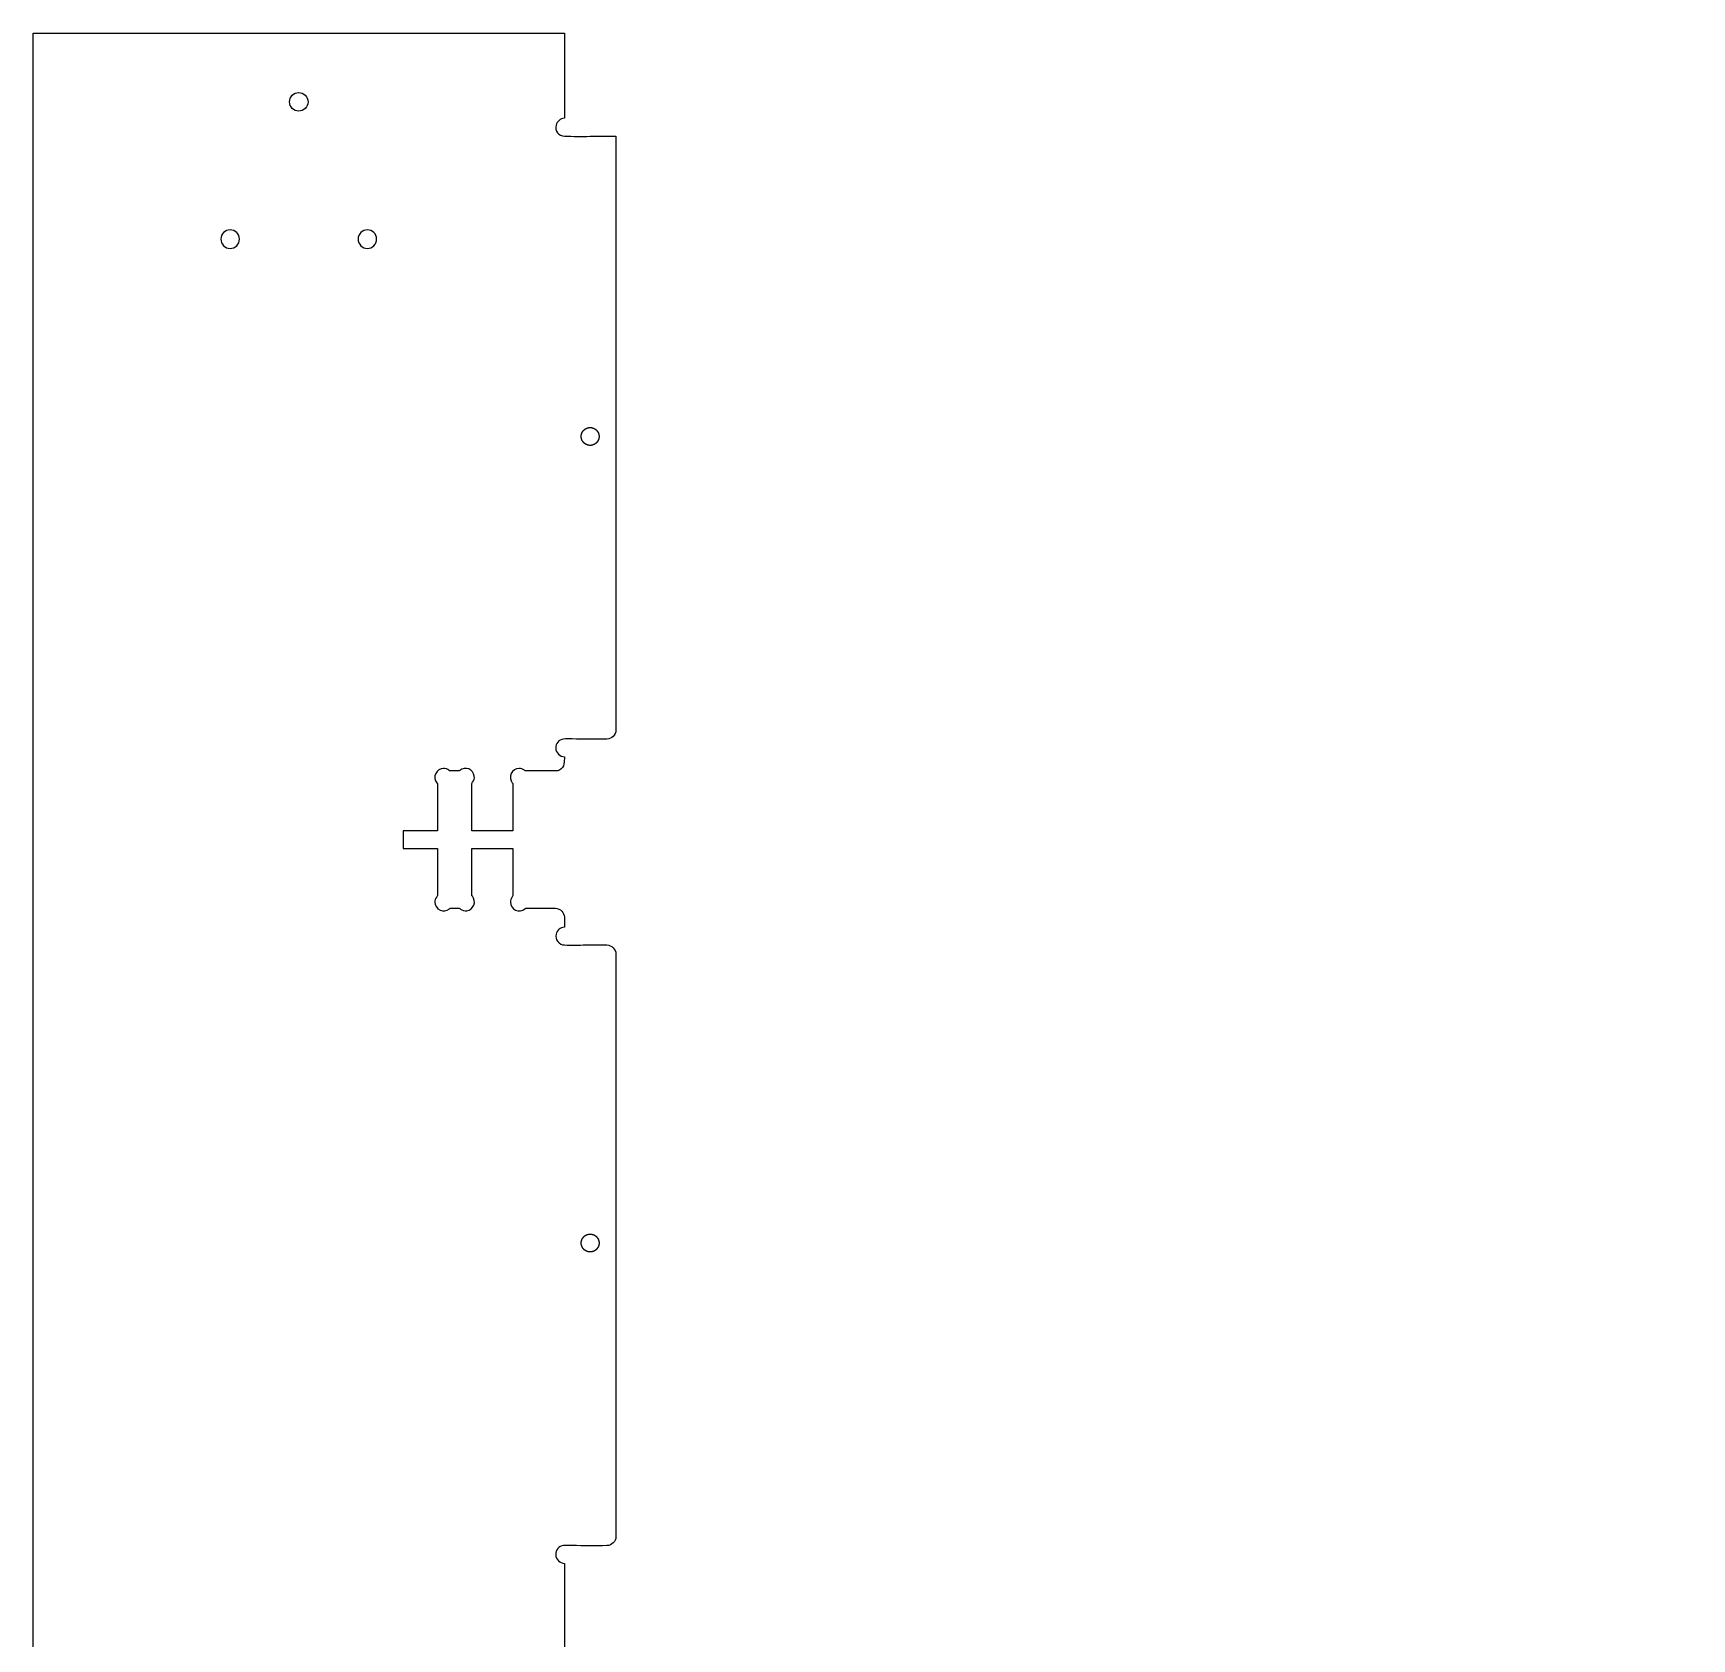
# Model space of a CAD drawing. Extents: x 1.2 to 94.4, y 0.6 to 47.4.
# Drawn here: x 1.22 to 25.39, y 24 to 47.39 of the extents above; entities that cross this region are included whole.
import ezdxf

# ---------------------------------------------------------------- set-up
doc = ezdxf.new("R2010")
doc.units = 0
doc.layers.add('CUTOUT', color=18, linetype='CONTINUOUS')
doc.layers.add('SCREW_LOCATION_MARKERS', color=1, linetype='CONTINUOUS')

msp = doc.modelspace()

# ---------------------------------------------------------------- linework, layer by layer
at = {"layer": 'CUTOUT'}
msp.add_lwpolyline([(1.219, 22.172), (1.219, 47.393), (8.961, 47.393), (8.961, 46.153, 0.333204), (8.839, 46.052, 0.475732), (8.961, 45.893, 0.00986), (9.336, 45.891, -0.003287), (9.712, 45.893, 0), (9.712, 45.143, -0.000001), (9.712, 44.393), (9.712, 37.24, -0.393071), (9.582, 37.11, -0.021193), (9.075, 37.113, 0.039099), (8.948, 37.11, 0.398099), (8.835, 36.977, 0.383736), (8.962, 36.85, -0.034204), (8.955, 36.749, -0.24922), (8.889, 36.658, -0.057457), (8.864, 36.649, -0.04807), (8.832, 36.645), (8.395, 36.645, -0.08601), (8.378, 36.655, 0.186349), (8.3, 36.683, 0.284949), (8.186, 36.607, 0.285005), (8.202, 36.471, 0.066648), (8.207, 36.466, -0.145329), (8.212, 36.461), (8.212, 35.775), (7.612, 35.775), (7.612, 36.461, -0.079592), (7.623, 36.481, 0.210465), (7.648, 36.571, 0.269976), (7.567, 36.674, 0.269963), (7.437, 36.654, 0.065723), (7.433, 36.649, -0.145462), (7.428, 36.645), (7.295, 36.645, -0.086011), (7.278, 36.655, 0.186349), (7.2, 36.683, 0.284949), (7.086, 36.607, 0.285005), (7.102, 36.471, 0.066648), (7.107, 36.466, -0.14533), (7.112, 36.461), (7.112, 35.775), (6.612, 35.775), (6.612, 35.515), (7.112, 35.515), (7.112, 34.829, -0.08601), (7.101, 34.811, 0.186349), (7.074, 34.734, 0.284949), (7.149, 34.619, 0.285005), (7.285, 34.636, 0.066648), (7.29, 34.641, -0.145329), (7.295, 34.645), (7.428, 34.645, -0.079593), (7.448, 34.633, 0.210465), (7.538, 34.608, 0.269976), (7.641, 34.69, 0.269963), (7.62, 34.819, 0.065724), (7.616, 34.824, -0.145463), (7.612, 34.829), (7.612, 35.515), (8.212, 35.515), (8.212, 34.829, -0.08601), (8.201, 34.811, 0.186349), (8.174, 34.734, 0.284949), (8.249, 34.619, 0.285005), (8.385, 34.636, 0.066648), (8.39, 34.641, -0.145329), (8.395, 34.645), (8.832, 34.645, -0.18948), (8.922, 34.605, -0.189547), (8.962, 34.515, -0.013732), (8.962, 34.443, 0.004577), (8.962, 34.37, 0.333204), (8.84, 34.268, 0.475731), (8.962, 34.11, 0.014406), (9.272, 34.111, -0.016927), (9.582, 34.11, -0.189483), (9.672, 34.071, -0.189475), (9.712, 33.98), (9.712, 25.49, -0.190358), (9.673, 25.4, -0.190359), (9.582, 25.36, -0.019669), (9.075, 25.363, 0.03842), (8.948, 25.36, 0.398099), (8.835, 25.227, 0.383736), (8.962, 25.1), (8.962, 22.62, 0.333204)], format="xyb", dxfattribs=at)
for points in [[(5.225, 46.393, -0.414214), (5.09, 46.258, -0.414214), (4.955, 46.393, -0.414214), (5.09, 46.528, -0.414214)], [(4.225, 44.393, 0.414214), (4.09, 44.528, 0.414214), (3.955, 44.393, 0.414214), (4.09, 44.258, 0.414214)], [(6.225, 44.393, 0.414214), (6.09, 44.528, 0.414214), (5.955, 44.393, 0.414214), (6.09, 44.258, 0.414214)]]:
    msp.add_lwpolyline(points, format="xyb", close=True, dxfattribs=at)
at = {"layer": 'SCREW_LOCATION_MARKERS'}
for points in [[(9.336, 41.648), (9.338, 41.648), (9.339, 41.648), (9.341, 41.648), (9.342, 41.648), (9.344, 41.648), (9.345, 41.648), (9.347, 41.648), (9.348, 41.648), (9.35, 41.648), (9.351, 41.648), (9.353, 41.647), (9.354, 41.647), (9.356, 41.647), (9.357, 41.647), (9.359, 41.647), (9.36, 41.646), (9.362, 41.646), (9.363, 41.646), (9.365, 41.645), (9.366, 41.645), (9.368, 41.645), (9.369, 41.644), (9.371, 41.644), (9.372, 41.643), (9.374, 41.643), (9.375, 41.642), (9.377, 41.642), (9.378, 41.641), (9.38, 41.641), (9.381, 41.64), (9.383, 41.64), (9.384, 41.639), (9.386, 41.639), (9.387, 41.638), (9.389, 41.637), (9.39, 41.637), (9.392, 41.636), (9.393, 41.636), (9.393, 41.635), (9.394, 41.635), (9.395, 41.635), (9.395, 41.634), (9.396, 41.634), (9.397, 41.634), (9.398, 41.633), (9.398, 41.633), (9.399, 41.632), (9.4, 41.632), (9.401, 41.632), (9.401, 41.631), (9.402, 41.631), (9.403, 41.63), (9.403, 41.63), (9.404, 41.629), (9.405, 41.629), (9.406, 41.629), (9.406, 41.628), (9.407, 41.628), (9.408, 41.627), (9.408, 41.627), (9.409, 41.626), (9.41, 41.626), (9.41, 41.625), (9.411, 41.625), (9.412, 41.624), (9.412, 41.624), (9.413, 41.623), (9.414, 41.623), (9.414, 41.622), (9.415, 41.622), (9.416, 41.621), (9.416, 41.621), (9.417, 41.62), (9.418, 41.62), (9.418, 41.619), (9.419, 41.619), (9.42, 41.618), (9.42, 41.618), (9.421, 41.617), (9.422, 41.617), (9.422, 41.616), (9.423, 41.616), (9.424, 41.615), (9.424, 41.614), (9.425, 41.614), (9.425, 41.613), (9.426, 41.613), (9.427, 41.612), (9.427, 41.612), (9.428, 41.611), (9.428, 41.61), (9.429, 41.61), (9.43, 41.609), (9.43, 41.609), (9.431, 41.608), (9.431, 41.607), (9.432, 41.607), (9.432, 41.606), (9.433, 41.605), (9.434, 41.605), (9.434, 41.604), (9.435, 41.604), (9.435, 41.603), (9.436, 41.602), (9.436, 41.602), (9.437, 41.601), (9.437, 41.6), (9.438, 41.6), (9.438, 41.599), (9.439, 41.598), (9.44, 41.598), (9.44, 41.597), (9.441, 41.596), (9.441, 41.596), (9.442, 41.595), (9.442, 41.594), (9.442, 41.594), (9.443, 41.593), (9.443, 41.592), (9.444, 41.592), (9.444, 41.591), (9.445, 41.59), (9.445, 41.59), (9.446, 41.589), (9.446, 41.588), (9.447, 41.587), (9.447, 41.587), (9.448, 41.586), (9.448, 41.585), (9.448, 41.585), (9.449, 41.584), (9.449, 41.583), (9.45, 41.582), (9.45, 41.582), (9.45, 41.581), (9.451, 41.58), (9.451, 41.58), (9.452, 41.579), (9.452, 41.578), (9.452, 41.577), (9.453, 41.577), (9.453, 41.576), (9.453, 41.575), (9.454, 41.574), (9.454, 41.574), (9.455, 41.572), (9.455, 41.571), (9.456, 41.569), (9.457, 41.568), (9.457, 41.566), (9.458, 41.565), (9.459, 41.563), (9.459, 41.562), (9.46, 41.56), (9.46, 41.559), (9.461, 41.557), (9.461, 41.556), (9.461, 41.554), (9.462, 41.553), (9.462, 41.551), (9.463, 41.55), (9.463, 41.548), (9.463, 41.547), (9.464, 41.545), (9.464, 41.544), (9.464, 41.542), (9.465, 41.541), (9.465, 41.539), (9.465, 41.538), (9.465, 41.536), (9.465, 41.535), (9.466, 41.533), (9.466, 41.532), (9.466, 41.53), (9.466, 41.529), (9.466, 41.527), (9.466, 41.526), (9.466, 41.524), (9.466, 41.523), (9.466, 41.521), (9.466, 41.52), (9.466, 41.518), (9.466, 41.517), (9.466, 41.516), (9.466, 41.514), (9.466, 41.513), (9.466, 41.511), (9.466, 41.51), (9.466, 41.508), (9.466, 41.507), (9.466, 41.505), (9.466, 41.504), (9.465, 41.502), (9.465, 41.501), (9.465, 41.499), (9.465, 41.498), (9.465, 41.496), (9.464, 41.495), (9.464, 41.493), (9.464, 41.492), (9.463, 41.49), (9.463, 41.489), (9.463, 41.487), (9.462, 41.486), (9.462, 41.484), (9.461, 41.483), (9.461, 41.481), (9.461, 41.48), (9.46, 41.478), (9.46, 41.477), (9.459, 41.475), (9.459, 41.474), (9.458, 41.472), (9.457, 41.471), (9.457, 41.469), (9.456, 41.468), (9.455, 41.466), (9.455, 41.465), (9.454, 41.463), (9.454, 41.462), (9.453, 41.462), (9.453, 41.461), (9.453, 41.46), (9.452, 41.459), (9.452, 41.459), (9.452, 41.458), (9.451, 41.457), (9.451, 41.457), (9.45, 41.456), (9.45, 41.455), (9.45, 41.454), (9.449, 41.454), (9.449, 41.453), (9.448, 41.452), (9.448, 41.451), (9.448, 41.451), (9.447, 41.45), (9.447, 41.449), (9.446, 41.449), (9.446, 41.448), (9.445, 41.447), (9.445, 41.447), (9.444, 41.446), (9.444, 41.445), (9.443, 41.445), (9.443, 41.444), (9.442, 41.443), (9.442, 41.442), (9.442, 41.442), (9.441, 41.441), (9.441, 41.44), (9.44, 41.44), (9.44, 41.439), (9.439, 41.438), (9.438, 41.438), (9.438, 41.437), (9.437, 41.436), (9.437, 41.436), (9.436, 41.435), (9.436, 41.435), (9.435, 41.434), (9.435, 41.433), (9.434, 41.433), (9.434, 41.432), (9.433, 41.431), (9.432, 41.431), (9.432, 41.43), (9.431, 41.43), (9.431, 41.429), (9.43, 41.428), (9.43, 41.428), (9.429, 41.427), (9.428, 41.426), (9.428, 41.426), (9.427, 41.425), (9.427, 41.425), (9.426, 41.424), (9.425, 41.424), (9.425, 41.423), (9.424, 41.422), (9.424, 41.422), (9.423, 41.421), (9.422, 41.421), (9.422, 41.42), (9.421, 41.42), (9.42, 41.419), (9.42, 41.419), (9.419, 41.418), (9.418, 41.417), (9.418, 41.417), (9.417, 41.416), (9.416, 41.416), (9.416, 41.415), (9.415, 41.415), (9.414, 41.414), (9.414, 41.414), (9.413, 41.413), (9.412, 41.413), (9.412, 41.412), (9.411, 41.412), (9.41, 41.411), (9.41, 41.411), (9.409, 41.411), (9.408, 41.41), (9.408, 41.41), (9.407, 41.409), (9.406, 41.409), (9.406, 41.408), (9.405, 41.408), (9.404, 41.407), (9.403, 41.407), (9.403, 41.407), (9.402, 41.406), (9.401, 41.406), (9.401, 41.405), (9.4, 41.405), (9.399, 41.404), (9.398, 41.404), (9.398, 41.404), (9.397, 41.403), (9.396, 41.403), (9.395, 41.403), (9.395, 41.402), (9.394, 41.402), (9.393, 41.401), (9.393, 41.401), (9.392, 41.401), (9.39, 41.4), (9.389, 41.399), (9.387, 41.399), (9.386, 41.398), (9.384, 41.398), (9.383, 41.397), (9.381, 41.396), (9.38, 41.396), (9.378, 41.395), (9.377, 41.395), (9.375, 41.394), (9.374, 41.394), (9.372, 41.393), (9.371, 41.393), (9.369, 41.393), (9.368, 41.392), (9.366, 41.392), (9.365, 41.392), (9.363, 41.391), (9.362, 41.391), (9.36, 41.391), (9.359, 41.39), (9.357, 41.39), (9.356, 41.39), (9.354, 41.39), (9.353, 41.389), (9.351, 41.389), (9.35, 41.389), (9.348, 41.389), (9.347, 41.389), (9.345, 41.389), (9.344, 41.389), (9.342, 41.389), (9.341, 41.388), (9.339, 41.388), (9.338, 41.388), (9.336, 41.388), (9.335, 41.388), (9.334, 41.388), (9.332, 41.388), (9.331, 41.389), (9.329, 41.389), (9.328, 41.389), (9.326, 41.389), (9.325, 41.389), (9.323, 41.389), (9.322, 41.389), (9.32, 41.389), (9.319, 41.39), (9.317, 41.39), (9.316, 41.39), (9.314, 41.39), (9.313, 41.391), (9.311, 41.391), (9.31, 41.391), (9.308, 41.392), (9.307, 41.392), (9.305, 41.392), (9.304, 41.393), (9.302, 41.393), (9.301, 41.393), (9.299, 41.394), (9.298, 41.394), (9.296, 41.395), (9.295, 41.395), (9.293, 41.396), (9.292, 41.396), (9.29, 41.397), (9.289, 41.398), (9.287, 41.398), (9.286, 41.399), (9.284, 41.399), (9.283, 41.4), (9.281, 41.401), (9.28, 41.401), (9.28, 41.401), (9.279, 41.402), (9.278, 41.402), (9.278, 41.403), (9.277, 41.403), (9.276, 41.403), (9.275, 41.404), (9.275, 41.404), (9.274, 41.404), (9.273, 41.405), (9.272, 41.405), (9.272, 41.406), (9.271, 41.406), (9.27, 41.407), (9.27, 41.407), (9.269, 41.407), (9.268, 41.408), (9.267, 41.408), (9.267, 41.409), (9.266, 41.409), (9.265, 41.41), (9.265, 41.41), (9.264, 41.411), (9.263, 41.411), (9.263, 41.411), (9.262, 41.412), (9.261, 41.412), (9.261, 41.413), (9.26, 41.413), (9.259, 41.414), (9.259, 41.414), (9.258, 41.415), (9.257, 41.415), (9.257, 41.416), (9.256, 41.416), (9.255, 41.417), (9.255, 41.417), (9.254, 41.418), (9.253, 41.419), (9.253, 41.419), (9.252, 41.42), (9.251, 41.42), (9.251, 41.421), (9.25, 41.421), (9.249, 41.422), (9.249, 41.422), (9.248, 41.423), (9.248, 41.424), (9.247, 41.424), (9.246, 41.425), (9.246, 41.425), (9.245, 41.426), (9.245, 41.426), (9.244, 41.427), (9.243, 41.428), (9.243, 41.428), (9.242, 41.429), (9.242, 41.43), (9.241, 41.43), (9.241, 41.431), (9.24, 41.431), (9.239, 41.432), (9.239, 41.433), (9.238, 41.433), (9.238, 41.434), (9.237, 41.435), (9.237, 41.435), (9.236, 41.436), (9.236, 41.436), (9.235, 41.437), (9.235, 41.438), (9.234, 41.438), (9.233, 41.439), (9.233, 41.44), (9.232, 41.44), (9.232, 41.441), (9.231, 41.442), (9.231, 41.442), (9.231, 41.443), (9.23, 41.444), (9.23, 41.445), (9.229, 41.445), (9.229, 41.446), (9.228, 41.447), (9.228, 41.447), (9.227, 41.448), (9.227, 41.449), (9.226, 41.449), (9.226, 41.45), (9.225, 41.451), (9.225, 41.451), (9.225, 41.452), (9.224, 41.453), (9.224, 41.454), (9.223, 41.454), (9.223, 41.455), (9.223, 41.456), (9.222, 41.457), (9.222, 41.457), (9.221, 41.458), (9.221, 41.459), (9.221, 41.459), (9.22, 41.46), (9.22, 41.461), (9.22, 41.462), (9.219, 41.462), (9.219, 41.463), (9.218, 41.465), (9.217, 41.466), (9.217, 41.468), (9.216, 41.469), (9.216, 41.471), (9.215, 41.472), (9.214, 41.474), (9.214, 41.475), (9.213, 41.477), (9.213, 41.478), (9.212, 41.48), (9.212, 41.481), (9.212, 41.483), (9.211, 41.484), (9.211, 41.486), (9.21, 41.487), (9.21, 41.489), (9.21, 41.49), (9.209, 41.492), (9.209, 41.493), (9.209, 41.495), (9.208, 41.496), (9.208, 41.498), (9.208, 41.499), (9.208, 41.501), (9.208, 41.502), (9.207, 41.504), (9.207, 41.505), (9.207, 41.507), (9.207, 41.508), (9.207, 41.51), (9.207, 41.511), (9.207, 41.513), (9.207, 41.514), (9.207, 41.516), (9.206, 41.517), (9.206, 41.518), (9.206, 41.52), (9.207, 41.521), (9.207, 41.523), (9.207, 41.524), (9.207, 41.526), (9.207, 41.527), (9.207, 41.529), (9.207, 41.53), (9.207, 41.532), (9.207, 41.533), (9.208, 41.535), (9.208, 41.536), (9.208, 41.538), (9.208, 41.539), (9.208, 41.541), (9.209, 41.542), (9.209, 41.544), (9.209, 41.545), (9.21, 41.547), (9.21, 41.548), (9.21, 41.55), (9.211, 41.551), (9.211, 41.553), (9.212, 41.554), (9.212, 41.556), (9.212, 41.557), (9.213, 41.559), (9.213, 41.56), (9.214, 41.562), (9.214, 41.563), (9.215, 41.565), (9.216, 41.566), (9.216, 41.568), (9.217, 41.569), (9.217, 41.571), (9.218, 41.572), (9.219, 41.574), (9.219, 41.574), (9.22, 41.575), (9.22, 41.576), (9.22, 41.577), (9.221, 41.577), (9.221, 41.578), (9.221, 41.579), (9.222, 41.58), (9.222, 41.58), (9.223, 41.581), (9.223, 41.582), (9.223, 41.582), (9.224, 41.583), (9.224, 41.584), (9.225, 41.585), (9.225, 41.585), (9.225, 41.586), (9.226, 41.587), (9.226, 41.587), (9.227, 41.588), (9.227, 41.589), (9.228, 41.59), (9.228, 41.59), (9.229, 41.591), (9.229, 41.592), (9.23, 41.592), (9.23, 41.593), (9.231, 41.594), (9.231, 41.594), (9.231, 41.595), (9.232, 41.596), (9.232, 41.596), (9.233, 41.597), (9.233, 41.598), (9.234, 41.598), (9.235, 41.599), (9.235, 41.6), (9.236, 41.6), (9.236, 41.601), (9.237, 41.602), (9.237, 41.602), (9.238, 41.603), (9.238, 41.604), (9.239, 41.604), (9.239, 41.605), (9.24, 41.605), (9.241, 41.606), (9.241, 41.607), (9.242, 41.607), (9.242, 41.608), (9.243, 41.609), (9.243, 41.609), (9.244, 41.61), (9.245, 41.61), (9.245, 41.611), (9.246, 41.612), (9.246, 41.612), (9.247, 41.613), (9.248, 41.613), (9.248, 41.614), (9.249, 41.614), (9.249, 41.615), (9.25, 41.616), (9.251, 41.616), (9.251, 41.617), (9.252, 41.617), (9.253, 41.618), (9.253, 41.618), (9.254, 41.619), (9.255, 41.619), (9.255, 41.62), (9.256, 41.62), (9.257, 41.621), (9.257, 41.621), (9.258, 41.622), (9.259, 41.622), (9.259, 41.623), (9.26, 41.623), (9.261, 41.624), (9.261, 41.624), (9.262, 41.625), (9.263, 41.625), (9.263, 41.626), (9.264, 41.626), (9.265, 41.627), (9.265, 41.627), (9.266, 41.628), (9.267, 41.628), (9.267, 41.629), (9.268, 41.629), (9.269, 41.629), (9.27, 41.63), (9.27, 41.63), (9.271, 41.631), (9.272, 41.631), (9.272, 41.632), (9.273, 41.632), (9.274, 41.632), (9.275, 41.633), (9.275, 41.633), (9.276, 41.634), (9.277, 41.634), (9.278, 41.634), (9.278, 41.635), (9.279, 41.635), (9.28, 41.635), (9.28, 41.636), (9.281, 41.636), (9.283, 41.637), (9.284, 41.637), (9.286, 41.638), (9.287, 41.639), (9.289, 41.639), (9.29, 41.64), (9.292, 41.64), (9.293, 41.641), (9.295, 41.641), (9.296, 41.642), (9.298, 41.642), (9.299, 41.643), (9.301, 41.643), (9.302, 41.644), (9.304, 41.644), (9.305, 41.645), (9.307, 41.645), (9.308, 41.645), (9.31, 41.646), (9.311, 41.646), (9.313, 41.646), (9.314, 41.647), (9.316, 41.647), (9.317, 41.647), (9.319, 41.647), (9.32, 41.647), (9.322, 41.648), (9.323, 41.648), (9.325, 41.648), (9.326, 41.648), (9.328, 41.648), (9.329, 41.648), (9.331, 41.648), (9.332, 41.648), (9.334, 41.648), (9.335, 41.648)], [(9.337, 29.898), (9.338, 29.898), (9.34, 29.898), (9.341, 29.898), (9.343, 29.898), (9.344, 29.898), (9.346, 29.898), (9.347, 29.898), (9.349, 29.898), (9.35, 29.898), (9.351, 29.897), (9.353, 29.897), (9.354, 29.897), (9.356, 29.897), (9.357, 29.897), (9.359, 29.896), (9.36, 29.896), (9.362, 29.896), (9.363, 29.895), (9.365, 29.895), (9.367, 29.895), (9.368, 29.894), (9.37, 29.894), (9.371, 29.894), (9.373, 29.893), (9.374, 29.893), (9.376, 29.892), (9.377, 29.892), (9.379, 29.891), (9.38, 29.891), (9.382, 29.89), (9.383, 29.89), (9.385, 29.889), (9.386, 29.888), (9.388, 29.888), (9.389, 29.887), (9.391, 29.887), (9.392, 29.886), (9.393, 29.886), (9.394, 29.885), (9.394, 29.885), (9.395, 29.884), (9.396, 29.884), (9.397, 29.884), (9.397, 29.883), (9.398, 29.883), (9.399, 29.883), (9.399, 29.882), (9.4, 29.882), (9.401, 29.881), (9.402, 29.881), (9.402, 29.881), (9.403, 29.88), (9.404, 29.88), (9.404, 29.879), (9.405, 29.879), (9.406, 29.878), (9.407, 29.878), (9.407, 29.877), (9.408, 29.877), (9.409, 29.877), (9.409, 29.876), (9.41, 29.876), (9.411, 29.875), (9.411, 29.875), (9.412, 29.874), (9.413, 29.874), (9.413, 29.873), (9.414, 29.873), (9.415, 29.872), (9.415, 29.872), (9.416, 29.871), (9.417, 29.871), (9.417, 29.87), (9.418, 29.87), (9.419, 29.869), (9.419, 29.869), (9.42, 29.868), (9.421, 29.868), (9.421, 29.867), (9.422, 29.866), (9.423, 29.866), (9.423, 29.865), (9.424, 29.865), (9.424, 29.864), (9.425, 29.864), (9.426, 29.863), (9.426, 29.863), (9.427, 29.862), (9.428, 29.861), (9.428, 29.861), (9.429, 29.86), (9.429, 29.86), (9.43, 29.859), (9.431, 29.858), (9.431, 29.858), (9.432, 29.857), (9.432, 29.857), (9.433, 29.856), (9.433, 29.855), (9.434, 29.855), (9.434, 29.854), (9.435, 29.853), (9.436, 29.853), (9.436, 29.852), (9.437, 29.851), (9.437, 29.851), (9.438, 29.85), (9.438, 29.85), (9.439, 29.849), (9.439, 29.848), (9.44, 29.848), (9.44, 29.847), (9.441, 29.846), (9.441, 29.846), (9.442, 29.845), (9.442, 29.844), (9.443, 29.844), (9.443, 29.843), (9.444, 29.842), (9.444, 29.841), (9.445, 29.841), (9.445, 29.84), (9.446, 29.839), (9.446, 29.839), (9.447, 29.838), (9.447, 29.837), (9.447, 29.837), (9.448, 29.836), (9.448, 29.835), (9.449, 29.834), (9.449, 29.834), (9.45, 29.833), (9.45, 29.832), (9.45, 29.832), (9.451, 29.831), (9.451, 29.83), (9.452, 29.829), (9.452, 29.829), (9.452, 29.828), (9.453, 29.827), (9.453, 29.826), (9.453, 29.826), (9.454, 29.825), (9.454, 29.824), (9.454, 29.824), (9.455, 29.822), (9.456, 29.821), (9.456, 29.819), (9.457, 29.818), (9.458, 29.816), (9.458, 29.815), (9.459, 29.813), (9.459, 29.812), (9.46, 29.81), (9.46, 29.809), (9.461, 29.807), (9.461, 29.806), (9.462, 29.804), (9.462, 29.802), (9.463, 29.801), (9.463, 29.799), (9.463, 29.798), (9.464, 29.796), (9.464, 29.795), (9.464, 29.793), (9.465, 29.792), (9.465, 29.79), (9.465, 29.789), (9.465, 29.787), (9.466, 29.786), (9.466, 29.784), (9.466, 29.783), (9.466, 29.781), (9.466, 29.78), (9.466, 29.778), (9.467, 29.777), (9.467, 29.775), (9.467, 29.774), (9.467, 29.773), (9.467, 29.771), (9.467, 29.77), (9.467, 29.768), (9.467, 29.767), (9.467, 29.765), (9.467, 29.764), (9.467, 29.762), (9.467, 29.761), (9.467, 29.76), (9.466, 29.758), (9.466, 29.757), (9.466, 29.755), (9.466, 29.754), (9.466, 29.752), (9.466, 29.751), (9.465, 29.749), (9.465, 29.748), (9.465, 29.746), (9.465, 29.745), (9.464, 29.743), (9.464, 29.742), (9.464, 29.74), (9.463, 29.739), (9.463, 29.737), (9.463, 29.735), (9.462, 29.734), (9.462, 29.732), (9.461, 29.731), (9.461, 29.729), (9.46, 29.728), (9.46, 29.726), (9.459, 29.725), (9.459, 29.723), (9.458, 29.722), (9.458, 29.72), (9.457, 29.719), (9.456, 29.717), (9.456, 29.716), (9.455, 29.714), (9.454, 29.713), (9.454, 29.712), (9.454, 29.711), (9.453, 29.711), (9.453, 29.71), (9.453, 29.709), (9.452, 29.709), (9.452, 29.708), (9.452, 29.707), (9.451, 29.706), (9.451, 29.706), (9.45, 29.705), (9.45, 29.704), (9.45, 29.703), (9.449, 29.703), (9.449, 29.702), (9.448, 29.701), (9.448, 29.701), (9.447, 29.7), (9.447, 29.699), (9.447, 29.698), (9.446, 29.698), (9.446, 29.697), (9.445, 29.696), (9.445, 29.696), (9.444, 29.695), (9.444, 29.694), (9.443, 29.694), (9.443, 29.693), (9.442, 29.692), (9.442, 29.692), (9.441, 29.691), (9.441, 29.69), (9.44, 29.69), (9.44, 29.689), (9.439, 29.688), (9.439, 29.688), (9.438, 29.687), (9.438, 29.686), (9.437, 29.686), (9.437, 29.685), (9.436, 29.684), (9.436, 29.684), (9.435, 29.683), (9.434, 29.682), (9.434, 29.682), (9.433, 29.681), (9.433, 29.681), (9.432, 29.68), (9.432, 29.679), (9.431, 29.679), (9.431, 29.678), (9.43, 29.678), (9.429, 29.677), (9.429, 29.676), (9.428, 29.676), (9.428, 29.675), (9.427, 29.675), (9.426, 29.674), (9.426, 29.673), (9.425, 29.673), (9.424, 29.672), (9.424, 29.672), (9.423, 29.671), (9.423, 29.671), (9.422, 29.67), (9.421, 29.669), (9.421, 29.669), (9.42, 29.668), (9.419, 29.668), (9.419, 29.667), (9.418, 29.667), (9.417, 29.666), (9.417, 29.666), (9.416, 29.665), (9.415, 29.665), (9.415, 29.664), (9.414, 29.664), (9.413, 29.663), (9.413, 29.663), (9.412, 29.662), (9.411, 29.662), (9.411, 29.661), (9.41, 29.661), (9.409, 29.66), (9.409, 29.66), (9.408, 29.659), (9.407, 29.659), (9.407, 29.659), (9.406, 29.658), (9.405, 29.658), (9.404, 29.657), (9.404, 29.657), (9.403, 29.656), (9.402, 29.656), (9.402, 29.656), (9.401, 29.655), (9.4, 29.655), (9.399, 29.654), (9.399, 29.654), (9.398, 29.654), (9.397, 29.653), (9.397, 29.653), (9.396, 29.652), (9.395, 29.652), (9.394, 29.652), (9.394, 29.651), (9.393, 29.651), (9.392, 29.651), (9.391, 29.65), (9.389, 29.649), (9.388, 29.649), (9.386, 29.648), (9.385, 29.647), (9.383, 29.647), (9.382, 29.646), (9.38, 29.646), (9.379, 29.645), (9.377, 29.645), (9.376, 29.644), (9.374, 29.644), (9.373, 29.643), (9.371, 29.643), (9.37, 29.642), (9.368, 29.642), (9.367, 29.642), (9.365, 29.641), (9.363, 29.641), (9.362, 29.641), (9.36, 29.64), (9.359, 29.64), (9.357, 29.64), (9.356, 29.64), (9.354, 29.639), (9.353, 29.639), (9.351, 29.639), (9.35, 29.639), (9.349, 29.639), (9.347, 29.639), (9.346, 29.639), (9.344, 29.638), (9.343, 29.638), (9.341, 29.638), (9.34, 29.638), (9.338, 29.638), (9.337, 29.638), (9.335, 29.638), (9.334, 29.638), (9.332, 29.638), (9.331, 29.638), (9.33, 29.638), (9.328, 29.639), (9.327, 29.639), (9.325, 29.639), (9.324, 29.639), (9.322, 29.639), (9.321, 29.639), (9.319, 29.639), (9.318, 29.64), (9.316, 29.64), (9.315, 29.64), (9.313, 29.64), (9.312, 29.641), (9.31, 29.641), (9.309, 29.641), (9.307, 29.642), (9.306, 29.642), (9.304, 29.642), (9.303, 29.643), (9.301, 29.643), (9.3, 29.644), (9.298, 29.644), (9.297, 29.645), (9.295, 29.645), (9.293, 29.646), (9.292, 29.646), (9.29, 29.647), (9.289, 29.647), (9.287, 29.648), (9.286, 29.649), (9.284, 29.649), (9.283, 29.65), (9.282, 29.651), (9.281, 29.651), (9.28, 29.651), (9.279, 29.652), (9.279, 29.652), (9.278, 29.652), (9.277, 29.653), (9.276, 29.653), (9.276, 29.654), (9.275, 29.654), (9.274, 29.654), (9.273, 29.655), (9.273, 29.655), (9.272, 29.656), (9.271, 29.656), (9.271, 29.656), (9.27, 29.657), (9.269, 29.657), (9.268, 29.658), (9.268, 29.658), (9.267, 29.659), (9.266, 29.659), (9.266, 29.659), (9.265, 29.66), (9.264, 29.66), (9.264, 29.661), (9.263, 29.661), (9.262, 29.662), (9.262, 29.662), (9.261, 29.663), (9.26, 29.663), (9.26, 29.664), (9.259, 29.664), (9.258, 29.665), (9.258, 29.665), (9.257, 29.666), (9.256, 29.666), (9.256, 29.667), (9.255, 29.667), (9.254, 29.668), (9.254, 29.668), (9.253, 29.669), (9.252, 29.669), (9.252, 29.67), (9.251, 29.671), (9.25, 29.671), (9.25, 29.672), (9.249, 29.672), (9.249, 29.673), (9.248, 29.673), (9.247, 29.674), (9.247, 29.675), (9.246, 29.675), (9.245, 29.676), (9.245, 29.676), (9.244, 29.677), (9.244, 29.678), (9.243, 29.678), (9.243, 29.679), (9.242, 29.679), (9.241, 29.68), (9.241, 29.681), (9.24, 29.681), (9.24, 29.682), (9.239, 29.682), (9.239, 29.683), (9.238, 29.684), (9.238, 29.684), (9.237, 29.685), (9.236, 29.686), (9.236, 29.686), (9.235, 29.687), (9.235, 29.688), (9.234, 29.688), (9.234, 29.689), (9.233, 29.69), (9.233, 29.69), (9.232, 29.691), (9.232, 29.692), (9.231, 29.692), (9.231, 29.693), (9.23, 29.694), (9.23, 29.694), (9.229, 29.695), (9.229, 29.696), (9.228, 29.696), (9.228, 29.697), (9.228, 29.698), (9.227, 29.698), (9.227, 29.699), (9.226, 29.7), (9.226, 29.701), (9.225, 29.701), (9.225, 29.702), (9.225, 29.703), (9.224, 29.703), (9.224, 29.704), (9.223, 29.705), (9.223, 29.706), (9.222, 29.706), (9.222, 29.707), (9.222, 29.708), (9.221, 29.709), (9.221, 29.709), (9.221, 29.71), (9.22, 29.711), (9.22, 29.711), (9.22, 29.712), (9.219, 29.713), (9.218, 29.714), (9.218, 29.716), (9.217, 29.717), (9.217, 29.719), (9.216, 29.72), (9.215, 29.722), (9.215, 29.723), (9.214, 29.725), (9.214, 29.726), (9.213, 29.728), (9.213, 29.729), (9.212, 29.731), (9.212, 29.732), (9.211, 29.734), (9.211, 29.735), (9.211, 29.737), (9.21, 29.739), (9.21, 29.74), (9.21, 29.742), (9.209, 29.743), (9.209, 29.745), (9.209, 29.746), (9.208, 29.748), (9.208, 29.749), (9.208, 29.751), (9.208, 29.752), (9.208, 29.754), (9.207, 29.755), (9.207, 29.757), (9.207, 29.758), (9.207, 29.76), (9.207, 29.761), (9.207, 29.762), (9.207, 29.764), (9.207, 29.765), (9.207, 29.767), (9.207, 29.768), (9.207, 29.77), (9.207, 29.771), (9.207, 29.773), (9.207, 29.774), (9.207, 29.775), (9.207, 29.777), (9.207, 29.778), (9.207, 29.78), (9.207, 29.781), (9.208, 29.783), (9.208, 29.784), (9.208, 29.786), (9.208, 29.787), (9.208, 29.789), (9.209, 29.79), (9.209, 29.792), (9.209, 29.793), (9.21, 29.795), (9.21, 29.796), (9.21, 29.798), (9.211, 29.799), (9.211, 29.801), (9.211, 29.802), (9.212, 29.804), (9.212, 29.806), (9.213, 29.807), (9.213, 29.809), (9.214, 29.81), (9.214, 29.812), (9.215, 29.813), (9.215, 29.815), (9.216, 29.816), (9.217, 29.818), (9.217, 29.819), (9.218, 29.821), (9.218, 29.822), (9.219, 29.824), (9.22, 29.824), (9.22, 29.825), (9.22, 29.826), (9.221, 29.826), (9.221, 29.827), (9.221, 29.828), (9.222, 29.829), (9.222, 29.829), (9.222, 29.83), (9.223, 29.831), (9.223, 29.832), (9.224, 29.832), (9.224, 29.833), (9.225, 29.834), (9.225, 29.834), (9.225, 29.835), (9.226, 29.836), (9.226, 29.837), (9.227, 29.837), (9.227, 29.838), (9.228, 29.839), (9.228, 29.839), (9.228, 29.84), (9.229, 29.841), (9.229, 29.841), (9.23, 29.842), (9.23, 29.843), (9.231, 29.844), (9.231, 29.844), (9.232, 29.845), (9.232, 29.846), (9.233, 29.846), (9.233, 29.847), (9.234, 29.848), (9.234, 29.848), (9.235, 29.849), (9.235, 29.85), (9.236, 29.85), (9.236, 29.851), (9.237, 29.851), (9.238, 29.852), (9.238, 29.853), (9.239, 29.853), (9.239, 29.854), (9.24, 29.855), (9.24, 29.855), (9.241, 29.856), (9.241, 29.857), (9.242, 29.857), (9.243, 29.858), (9.243, 29.858), (9.244, 29.859), (9.244, 29.86), (9.245, 29.86), (9.245, 29.861), (9.246, 29.861), (9.247, 29.862), (9.247, 29.863), (9.248, 29.863), (9.249, 29.864), (9.249, 29.864), (9.25, 29.865), (9.25, 29.865), (9.251, 29.866), (9.252, 29.866), (9.252, 29.867), (9.253, 29.868), (9.254, 29.868), (9.254, 29.869), (9.255, 29.869), (9.256, 29.87), (9.256, 29.87), (9.257, 29.871), (9.258, 29.871), (9.258, 29.872), (9.259, 29.872), (9.26, 29.873), (9.26, 29.873), (9.261, 29.874), (9.262, 29.874), (9.262, 29.875), (9.263, 29.875), (9.264, 29.876), (9.264, 29.876), (9.265, 29.877), (9.266, 29.877), (9.266, 29.877), (9.267, 29.878), (9.268, 29.878), (9.268, 29.879), (9.269, 29.879), (9.27, 29.88), (9.271, 29.88), (9.271, 29.881), (9.272, 29.881), (9.273, 29.881), (9.273, 29.882), (9.274, 29.882), (9.275, 29.883), (9.276, 29.883), (9.276, 29.883), (9.277, 29.884), (9.278, 29.884), (9.279, 29.884), (9.279, 29.885), (9.28, 29.885), (9.281, 29.886), (9.282, 29.886), (9.283, 29.887), (9.284, 29.887), (9.286, 29.888), (9.287, 29.888), (9.289, 29.889), (9.29, 29.89), (9.292, 29.89), (9.293, 29.891), (9.295, 29.891), (9.297, 29.892), (9.298, 29.892), (9.3, 29.893), (9.301, 29.893), (9.303, 29.894), (9.304, 29.894), (9.306, 29.894), (9.307, 29.895), (9.309, 29.895), (9.31, 29.895), (9.312, 29.896), (9.313, 29.896), (9.315, 29.896), (9.316, 29.897), (9.318, 29.897), (9.319, 29.897), (9.321, 29.897), (9.322, 29.897), (9.324, 29.898), (9.325, 29.898), (9.327, 29.898), (9.328, 29.898), (9.33, 29.898), (9.331, 29.898), (9.332, 29.898), (9.334, 29.898), (9.335, 29.898)]]:
    msp.add_lwpolyline(points, close=True, dxfattribs=at)

doc.saveas('drawing.dxf')
